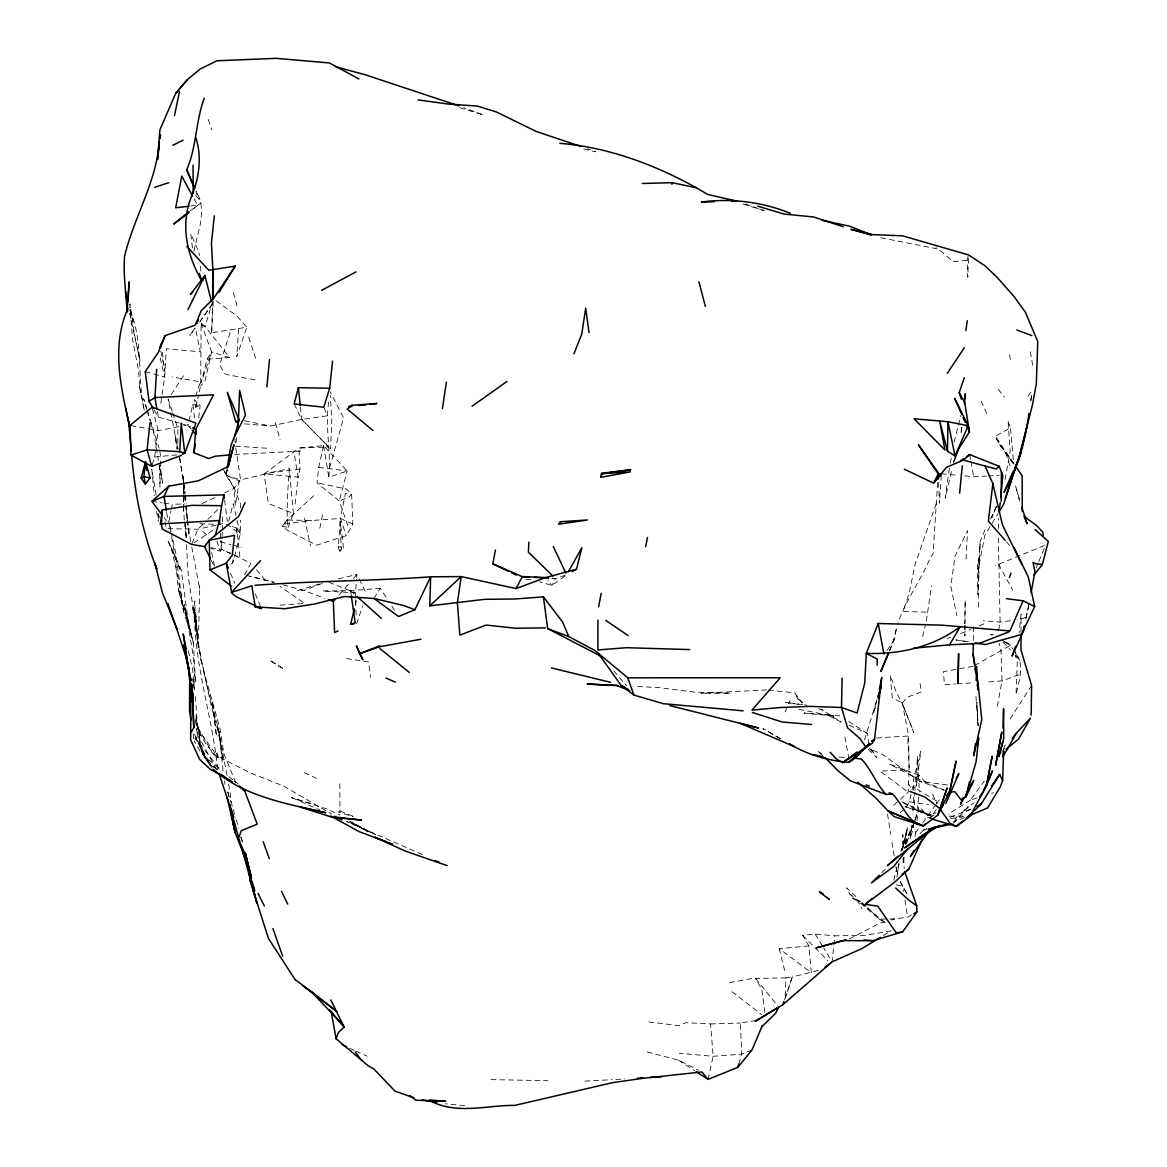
<?xml version="1.0" encoding="UTF-8"?>
<svg xmlns="http://www.w3.org/2000/svg" width="1167" height="1167" viewBox="0 0 1167 1167"><rect width="100%" height="100%" fill="white"/><g stroke="black" fill="none" stroke-linecap="round" stroke-linejoin="round"><path stroke-width="0.75" stroke-dasharray="5 3.75" d="M913.469 797.294L912.857 814.785M913.484 790.307L913.513 779.833L920.763 751.242L916.387 785.902L917.306 756.172L919.465 791.97M198.288 647.233L195.648 612.135L198.288 647.233L199.688 588.795L191.052 543.37M1021.037 632.018L1021.081 614.09L1019.141 632.747M964.992 625.279L964.919 636.044L964.788 625.57M965.007 623.484L965.167 600.174L964.759 623.82M978.369 607.059L978.777 571.188M230.73 564.157L232.627 562.99L233.765 559.649L240.3 534.136L240.504 520.161M240.679 507.922L240.723 504.436L234.275 488.331L224.268 470.651M973.278 640.45L973.482 624.826M160.506 461.053L159.937 487.281L159.543 462.336M201.103 323.026L211.577 352.011L201.235 382.601L207.099 359.159L229.607 357.554L205.159 326.57L201.103 323.026L200.666 385.664L198.769 393.95M216.158 300.78L237.061 316.126L246.718 327.256L211.635 332.785L212.598 303.814L200.17 321.056M914.447 804.967L914.87 792.291M914.928 790.482L915.424 775.997M968.464 258.374L967.808 277.192L967.02 260.27L968.581 254.946M998.31 528.928L998.66 518.907M193.999 684.635L194.408 673.826M978.705 577.359L980.163 541.546L986.407 526.55M784.501 999.827L792.378 976.91L785.945 977.858L785.07 998.733L792.378 976.91L821.13 969.733M900.355 799.264L908.203 792.116L909.137 769.578L908.597 736.012L902.572 703.891L896.402 692.571L890.275 675.241L892.23 697.676L902.12 703.059L913.863 732.788L902.572 703.891M979.872 547.629L980.047 543.589L978.15 569.511L984.904 535.113L997.945 513.728M937.641 482.584L933.046 554.106L930.668 556.995C920.967 580.043 905.417 600.772 897.554 624.345M211.635 332.785L213.284 300.532M966.043 559.095L967.545 530.635L955.087 556.134L950.799 585.98L956.794 615.461M222.299 532.21L221.351 549.351L220.344 551.203L210.833 548.417M222.386 530.504L222.328 516.456M238.549 329.109L236.784 356.621L246.718 327.256M288.074 527.294L293.398 513.48L268.322 503.473L264.18 473.919L289.285 468.667L287.432 496.631L287.097 520.03L288.074 527.294L282.195 526.492L287.097 520.03L315.469 494.195M941.302 475.465L939.406 503.254L938.487 480.76M340.166 521.27L338.27 548.052L339.947 551.189L343.448 547.877L340.166 521.27L341.26 549.219L339.947 551.189L338.211 546.302L343.448 547.877L341.26 549.219M294.157 403.942L301.713 419.405L328.613 447.005L298.956 448.055L299.963 469.032L298.11 477.143L264.18 473.919L298.956 448.055L323.522 445.604L347.183 471.016L328.846 477.128C331.37 451.031 324.222 424.642 329.327 398.676M915.074 836.476L916.095 827.709M355.322 597.956L356.431 579.43M356.606 577.767L356.942 574.427L337.73 579.007M883.419 935.526L891.107 930.858L865.01 935.321L834.813 935.846L832.144 961.827L823.654 947.954M347.883 525.69L339.247 500.979L317.016 482.773L318.708 467.398L323.522 445.604L328.613 447.005M904.002 857.059L903.2 864.266L903.112 857.278M905.388 844.456L907.167 828.264L901.974 851.151M911.704 825.302L910.143 839.321L913.819 825.755M198.769 417.888L200.14 405.62L194.32 399.552L195.735 407.225L200.14 405.62L192.832 404.438L188.718 421.914M295.047 504.086L298.11 477.143L293.836 451.031M961.783 427.151L960.952 434.226L961.783 427.064M232.627 562.99L233.035 559.504M236.128 533.319L236.755 528.097L232.262 526.492M926.321 621.107L931.529 585.382M918.837 797.032L915.657 818.971M916.985 820.693L919.231 803.144M152.177 464.816L154.598 457.041L158.201 430.594L152.118 407.195M235.967 442.629L236.697 437.348M949.384 468.448L945.197 498.28L951.966 469.017M160.827 403.228L161.863 396.24M162.111 394.504L164.693 377.043L166.341 348.729L200.33 351.821L195.575 328.875M1030.811 400.529L1031.832 393.498M1030.753 400.806L1031.818 393.6M898.969 863.463L896.883 877.409L898.926 863.857M299.963 469.032L270.277 472.883L240.577 479.87L239.279 480.964L235.253 505.719L234.275 488.331L225.931 475.261L226.821 469.995M950.317 463.168L951.572 456.151M954.052 442.089L961.024 415.262M1005.064 479.447L1010.17 451.323L1008.128 421.71L1009.411 420.528M998.646 630.195L1000.119 622.084L998.31 537.681M889.721 650.384L894.476 639.108L896.621 627.496L893.382 641.194L889.225 651.244M997.304 706.268L1002.03 680.915L1001.009 650.034L999.083 643.221M193.912 251.357C197.719 231.737 207.668 210.177 196.085 191.184M168.807 521.634L170.878 511.219M171.213 509.483L172.249 504.275L184.59 503.954M319.802 528.243L323.069 511.89M1026.114 617.824L1029.206 603.003M1025.866 619.035L1029.177 603.208M708.048 1079.387L713.154 1056.295L710.572 1023.926L685.671 1022.686L678.771 1025.647L646.722 1021.665M212.598 303.814L199.469 322.369M906.394 807.17L909.399 801.729L911.66 791.634M912.025 789.957L912.784 786.587L939.771 802.94M229.607 357.554L211.577 352.011L204.809 381.93L200.666 385.664M195.735 407.225L198.39 395.613M922.616 636.613L925.504 624.549M902.383 849.766L907.59 827.884L901.551 849.955L913.236 824.952M876.913 699.587L873.543 713.62L875.498 706.691M893.834 880.181L897.7 864.339M355.22 605.571L356.912 598.744M224.648 492.882L234.275 488.331L239.279 480.964L225.931 475.261L228.178 466.567M228.674 521.372L233.21 503.765L235.967 515.581M235.763 447.924L240.577 479.87L225.931 475.261L227.259 470.17M329.619 467.821L343.594 417.932L330.159 391.82M212.861 300.473L205.159 326.57L196.289 322.851M738.755 1064.071L741.687 1054.18L740.389 1023.036L758.214 1020.133M864.484 739.907L876.475 701.207M915.161 820.27L916.576 815.587L914.724 820.591M230.103 332.551L219.688 364.95L224.575 373.498L227.302 374.68L255.077 379.888M996.399 506.245L991.892 517.521L996.618 505.807M356.606 623.864L362.704 605.673M195.443 396.342L200.505 381.886L172.176 376.912M936.27 503.59L915.278 563.705L909.108 593.361L902.981 611.464L928.334 612.208M906.059 843.989L914.097 822.268M906.671 842.486L914.695 821.816M996.589 506.478L990.564 518.892M1036.004 567.95L1038.134 562.99M1038.834 561.342L1044.494 548.14M1003.343 749.374L1005.473 744.415M785.041 711.899L787.871 705.393M788.586 703.759L790.001 700.506M900.793 851.254L913.148 825.098M956.838 816.535L953.206 823.829L968.187 806.426L961.725 812.83L974.037 802.619M244.574 574.864L250.89 563.282L232.073 554.092L239.95 557.666L236.755 528.097L232.087 526.609M352.857 524.027L340.341 518.454L311.735 520.511L287.097 520.03L282.195 526.492L287.038 530.051L316.578 545.179L346.307 535.682L352.857 524.027L351.632 494.37L346.628 489.119L317.016 482.773M894.476 639.108L887.095 650.384M373.936 598.467L380.252 588.241L387.969 600.144M207.099 359.159L211.577 352.011M1010.097 718.945L1031.599 685.452M171.141 394.577L184.094 375.015M1027.967 396.313L1032.343 389.997M194.977 328.248L189.798 335.425L195.166 328.175M915.424 832.961L921.711 824.238M922.761 822.793L935.321 805.332M936.372 803.888L939.523 799.526M936.051 809.913L929.72 818.548L936.007 812.553M976.954 797.965L970.419 800.066L984.233 781.263M1001.563 752.379L1006.888 745.465M339.247 594.674L348.685 583.879M353.411 578.482L356.942 574.427L358.429 577.446M970.419 800.066L948.085 814.23M902.12 703.059L907.488 697.137L921.317 691.973L919.873 682.214M919.742 833.967L923.505 830.102L926.831 828.585M881.814 872.639L886.993 867.504M202.868 524.275L197.85 529.235L191.724 544.449L213.897 529.585M207.872 519.33L219.148 508.17M893.82 805.215L899.042 800.445M900.107 812.699L903.871 809.387M190.498 210.76L201.147 202.737L191.548 210.191M919.115 775.296L889.546 764.093L915.672 777.835L919.115 775.296L925.314 782.065L919.377 781.088L883.361 755.049L870.903 749.17M339.83 783.757L339.962 811.021L338.503 812.072L353.12 816.681M974.605 665.423L1010.534 645.322L1014.283 651.332M860.502 903.156L879.262 919.1L894.622 918.94L907.561 917.145L913.761 913.703M1008.128 421.71L1010.462 427.793L995.115 436.312L999.477 444.437L1013.919 464.306M970.754 809.052L966.188 811.488L970.769 809.417M849.459 938.866L879.232 923.447L884.367 921.945M202.212 503.517L215.034 497.448M1044.334 545.529L995.568 565.557M964.701 817.673L953.308 821.904M960.791 633.579L970.842 629.363M979.23 625.862L984.262 623.747M950.361 817.308L970.244 809.314M926.861 828.745L923.505 830.102L927.006 829.358M751.971 1050.052L741.687 1054.18L713.154 1056.295L679.238 1053.247M322.209 583.427L303.77 590.473L297.512 590.619L320.633 583.529M1026.012 617.431L1017.449 619.837M1018.908 674.716L1002.03 680.915L988.434 681.966M947.371 638.48L950.726 637.255M902.018 801.919L932.929 816.36L928.086 817.819L920.486 807.987L926.686 814.931L931.368 816.01M991.658 793.254L993.496 792.714M891.209 919.946L894.622 918.94M216.128 525.135L197.85 529.235L166.473 528.622L164.955 521.824M217.791 524.756L222.766 523.647L227.769 524.902L240.3 534.136L236.361 517.258M183.788 425.649L190.732 424.19M178.668 426.641L158.201 430.594L130.048 425.415M244.457 423.884L270.598 426.013L301.713 419.405L327.256 415.817L323.799 407.225M729.463 982.658L753.386 978.267M973.059 666.328L943.359 671.696L944.511 684.723L955.277 683.993M950.799 818.548L963.417 816.754M1010.52 620.742L1000.119 622.084L983.373 620.698M284.544 523.91L311.735 520.511M190.775 206.019L197.486 205.232L194.174 199.09M808.848 945.912L779.177 948.654L811.342 972.709L808.848 945.912L802.677 935.351L815.179 934.067L834.813 935.846M967.02 260.27L953.089 261.656L937.378 248.192M154.598 457.041L177.282 454.838M234.567 454.488L302.063 451.031M351.355 596.06L350.581 590.706L355.074 592.763L322.442 590.969L350.581 590.706L380.252 588.241M764.896 1012.416L761.73 989.31L755.56 978.427L785.945 977.858M280.255 605.104L304.66 603.397L279.978 586.388M957.071 683.877L973.22 682.768M766.661 689.901L701.075 693.271L730.732 693.169L694.832 692.148L658.961 687.582L633.827 686.313M876.563 737.923L908.597 736.012L907.853 739.163L909.137 769.578L880.108 771.212L908.203 792.116M615.855 1079.49L624.885 1078.935M964.73 475.903L973.686 476.749L986.421 476.048M988.245 475.946L999.156 475.363M584.857 1081.094L612.325 1079.694M525.836 579.62L532.823 579.386M552.049 578.744L555.55 578.628L566.666 574.733L551.962 585.469L539.767 581.808M710.572 1023.926L740.389 1023.036M949.077 816.2L963.431 816.054M491.074 1079.606L547.965 1080.715M199.863 523.677L215.559 524.362M464.743 1105.703L445.254 1103.763M552.049 578.409L555.55 578.628L551.962 585.469L547.834 580.189M993.555 634.512L990.433 634.294L993.525 636M235.486 446.159L268.498 448.332M839 757.077L844.383 757.441M839.875 715.896L803.99 713.037L833.632 716.057L797.776 709.113M941.419 473.729L957.553 475.232M768.411 690.091L794.596 692.862L802.473 702.87L797.936 698.916L794.596 692.862M802.75 704.562L785.318 702.374L799.541 704.532M318.708 467.398L347.183 471.016L339.247 500.979L349.123 496.982L351.632 494.37L345.417 493.422L340.341 518.454L346.307 535.682M947.444 785.041L919.377 781.088L943.767 790.176M151.914 501.372L162.082 502.817M163.774 503.065L172.249 504.275M968.45 641.821L955.846 639.924L968.056 641.835M346.439 658.582L368.626 661.981L370.552 677.356M909.399 801.729L928.451 804.661M210.891 547.629L221.351 549.351L230.512 553.362M833.632 716.057L827.388 714.86L841.101 722.096L820.722 708.938M880.866 237.732L938.356 249.067L935.861 246.923M244.355 420.762L270.598 426.013M896.3 884.776L902.893 886.307L907.824 895.366M583.719 148.968L595.666 151.798L587.453 148.807M246.31 575.316L274.172 582.377L249.796 576.192M220.403 541.896L230.891 544.61M232.641 545.062L241.379 547.323M647.116 1051.934L678.523 1060.19L698.741 1070.387M282.881 584.755L303.77 590.473L325.082 598.394M145.248 371.675L164.693 377.043L159.543 355.045M154.073 409.865L158.289 417.071L179.193 422.965M180.929 423.446L191.038 426.962M310.801 803.582L291.531 797.644L327.519 809.169L339.816 815.106M459.667 107.685L483.546 115.037L463.839 107.685M934.052 815.66L905.038 806.66L932.929 816.36M818.578 708.792L823.596 710.367M743.043 204.021L765.231 211.037M745.567 204.079L763.641 210.425M849.109 725.247L867.577 733.518L868.671 742.737M339.962 811.021L354.885 816.944M328.875 582.173L355.074 592.763M915.672 777.835L947.006 791.284M292.713 798.038L319.525 809.854M355.789 1051.175L367.138 1056.179M230.643 553.508L221.351 549.351L220.767 540.35M304.383 772.642L316.52 778.389M349.677 1048.302L354.17 1050.46M422.337 854.507L346.614 821.422L375.584 834.711L350.202 821.422M219.994 757.412L249.548 772.612L283.566 786.018L331.472 813.982M903.36 802.867L926.686 814.931M1004.349 641.938L1010.534 645.322L1006.377 642.142M349.137 821.247L367.795 831.721L350.698 821.553M1002.147 640.333L1010.534 645.322M848.628 721.454L867.577 733.518M678.523 1060.19L694.759 1070.752M855.79 896.562L846.659 887.81L849.78 894.053L854.755 897.438M732.059 991.775L761.438 1014.502M228.922 776.755L233.05 780.008M234.436 781.088L238.564 784.341M797.936 698.916L807.345 706.341M202.868 531.656L208.514 536.134M213.78 754.218L219.994 759.381M861.363 902.791L885.476 923.097L879.262 919.1L867.519 907.824M849.78 894.053L853.792 897.467M217.383 757.15C207.274 747.376 198.215 733.912 195.4 719.937M214.903 755.02L212.175 752.657L195.75 723.54L195.429 720.054M350.581 590.706L355.95 595.52M213.955 767.478C201.089 758.638 199.119 742.62 196.158 728.514L204.823 757.908L211.052 766.617M823.071 756.187L818.373 751.417L821.043 753.867M818.373 751.417L821.933 754.699M862.311 902.82L866.22 906.584M217.135 769.855L204.823 757.908L194.291 733.883L209.987 763.904L195.137 738.186L220.213 769.709L201.278 753.182L194.145 740.943M868.365 749.258L876.957 757.879L871.063 748.835M802.677 935.351L827.914 960.689M195.502 195.429L198.988 199.003M1003.139 642.098L1010.33 649.931M1015.115 655.139L1019.9 660.362L1020.833 669.464L1019.768 678.858L1015.99 694.701L1017.274 662.433L1015.509 655.752M187.887 425.415L191.228 429.164M1006.362 541.663L1011.147 547.133M613.827 670.996L626.65 685.831M256.492 569.832L265.449 580.291M755.56 978.427L777.558 1005.706M998.281 389.297L1004.466 397.101M164.328 517.871L166.4 520.613M999.477 444.437L1013.7 463.999M214.859 752.788L198.259 729.623L195.458 716.655M1013.831 463.795L995.115 436.312L1013.627 463.547L1010.462 427.793M391.82 606.081L394.709 610.545M212.088 768.061L201.687 751.84L197.208 722.315L195.429 696.174M1015.217 652.834L1019.9 660.362L1014.502 650.486M815.179 934.067L822.72 946.408M856.884 899.772L862.18 908.728M236.755 528.097L240.3 534.136M900.268 881.668L902.893 886.307L903.666 891.442M900.268 881.756L908.13 896.081M998.529 564.245L1012.591 589.991M216.464 769.461L199.907 738.886L196.829 723.584L200.534 735.721L198.259 729.623L195.4 712.264M908.159 783.042L911.237 788.775M359.173 578.963L366.584 594.091M211.227 560.291L214.217 566.403M981.039 401.01L987.194 414.27M932.55 794.027L936.926 803.698M255.267 593.901L261.481 608.561M230.468 573.085L234.684 583.019M196.012 191.796L197.34 194.947L196.844 191.432M223.437 469.178L225.931 475.261M235.792 782.692L223.816 753.415L219.848 728.12L203.817 671.229L197.836 641.748L192.54 606.067L201.891 665.117L197.836 641.748M248.702 337.248L255.631 358.342M208.237 119.457L211.883 129.975M158.056 514.209L159.193 517.535M240.796 837.279L243.028 843.799M1005.677 453.015L1011.235 469.426M216.902 540.919L220.344 551.203M172.132 411.178L168.15 399.099L177.822 448.959M172.701 412.899L177.836 428.449L177.88 449.397M158.012 513.422L159.164 516.864M130.033 310.057C143.687 342.194 136.787 377.656 144.372 410.711L139.398 386.583L140.551 392.71L138.362 369.268L132.6 339.787L129.916 304.018L134.307 333.543L139.165 356.898M146.969 409.136L143.629 398.778L146.604 408.917M147.523 410.872L159.12 448.259M217.718 769.403C212.044 713.008 191.826 658.348 194.729 600.99L195.837 630.647L193.518 607.205L197.704 636.759L188.383 577.694L186.443 544.581M129.8 309.605L133.446 321.231L129.712 307.388M227.828 792.072L231.022 802.429M233.152 809.344L235.822 817.979M1019.447 499.14L1015.494 485.764L1019.564 501.183M147.1 410.609L150.076 420.747M150.572 422.439L154.029 434.27L158.391 460.323M233.269 292.552L237.237 306.556M236.347 819.715L238.754 828.366M241.146 837.002L243.057 843.931M275.397 422.658L280.051 439.682M227.725 791.999L229.447 798.666M779.177 948.654L785.26 972.84M185.13 609.262L191.417 634.615L184.211 604.243L189.229 628.532L181.162 569.423L167.669 540.204L180.695 570.969L170.878 546.273L177.69 575.725L183.584 611.377L193.43 642.988L195.516 682.68L192.788 653.097L186.778 617.445L178.172 588.051L175.4 558.453L171.024 533.509M191.213 633.812L193.43 642.988L178.172 588.051L183.584 611.377L175.604 552.283L171.432 533.217M188.281 650.748L192.672 669.26L194.378 691.914M129.639 313.223L140.521 363.025M171.053 531.481L169.157 522.816L170.718 531.729M1009.426 354.724L1011.191 362.849M304.499 518.104L310.553 546.083M211.679 552.458L214.961 567.921M190.688 541.634L187.216 520.482M177.792 448.595L174.962 434.722L176.771 449.12M179.558 457.26L183.525 480.76M179.601 457.872L183.175 481.052M160.842 351.019L164.868 371.354L161.848 348.933M192.438 678.815L193.138 682.287M193.474 684.022L194.86 690.952M156.466 511.452L158.406 521.474M844.893 737.033L849.124 759.761M159.31 465.56L162.607 483.226L160.229 465.779M969.646 454.547L970.579 459.667M970.886 461.373L973.686 476.749M227.098 775.442L217.368 725.13L222.912 760.548C221.438 728.048 208.193 698.041 202.795 666.269L210.366 701.863L219.615 737.398L219.031 731.242L223.393 773.94M157.385 411.747L158.289 417.071M1030.373 351.734L1032.751 365.869M323.522 445.604L328.846 477.128M156.174 495.085L151.768 469.046L154.321 495.844M166.706 512.59L168.165 521.576M891.953 842.384L894.199 856.33M895.891 866.775L896.737 872.012M887.533 814.041L890.757 834.478M228.674 784.122L232.218 806.703M904.965 900.005L907.561 917.145M193.08 733.985L193.882 739.207M224.429 780.898L224.939 784.37M183.759 482.496L185.174 492.926M185.407 494.662L186.355 503.371M192.832 404.438L194.816 419.93M224.633 500.176L227.317 521.372M293.398 513.48L289.285 468.667M192.424 247.871L190.819 233.736L198.944 252.218L199.309 255.69M200.418 266.134L200.972 271.357M187.026 518.688L185.684 506.07L189.039 535.638L187.566 520.788M300.415 407.079L301.713 419.405L330.567 448.887L331.764 420.135L330.349 395.35M159.952 451.41L160.594 457.566M199.397 585.834L199.688 588.795M184.269 520.103L183.525 506.055M184.444 521.839L186.034 537.535M183.35 482.832L184.43 493.553M184.605 495.348L185.32 502.496M158.318 514.224L159.018 521.182M234.771 437.742L235.209 442.789M183.496 494.385L183.35 476.457L184.722 493.874M184.853 495.625L185.407 502.583M975.948 696.218L978.136 725.83L976.794 702.359L977.975 725.028M186.472 505.107L187.449 519.038M186.341 537.549L185.305 521.912L186.078 537.608M220.315 533.129L220.665 538.541M355.41 599.678L355.833 608.313M355.92 610.049L356.168 615.228M903.243 845.331L902.82 834.58L902.952 845.054M903.754 857.862L904.177 868.613M183.35 476.457L183.423 481.081M183.511 496.179L183.627 512.313L183.438 482.627M183.394 483.08L183.452 493.685M183.467 495.45L183.511 504.29M978.938 558.833L977.829 594.732L977.494 565.061L978.938 558.833M282.589 668.312L269.446 660.114L282.589 668.312M780.212 738.536L762.97 728.66L780.183 738.58M872.828 751.854L869.196 748.135L872.828 751.854M213.153 706.764L211.679 700.638L216.508 736.333L213.153 706.764"/><path stroke-width="1.5" d="M597.942 620.115L597.912 649.975L626.285 647.7L689.741 649.581M190.907 683.993L190.659 739.878L199.645 759.381L209.783 768.907L229.987 780.548L221.03 774.304M189.623 711.403L189.74 675.547L189.623 711.403L190.95 720.097M1021.023 633.812L1020.979 649.961L1031.599 685.452L1031.161 715.152M212.627 298.606L212.832 269.066L211.417 242.882L214.349 215.822M1001.155 501.314L1001.417 471.614M947.502 451.221L947.94 421.739L914.111 418.793L944.978 450.083L939.595 420.572L947.502 451.221L955.014 455.903L968.172 425.751L954.65 398.283L961.696 414.285M973.249 643.79L973.088 654.351L974.562 665.03M877.161 665.278L877.248 659.107L866.308 653.316L878.197 623.499L941.39 625.118L1009.951 630.939L1023.065 600.786L1034.662 606.563L1021.446 634.542L985.473 644.549L975.014 642.915M976.225 680.492L976.458 666.503L978.019 689.974L977.275 684.621M238.141 426.772L239.643 390.347L245.493 415.204L234.64 436.064L230.964 445.4L227.113 468.23M842.107 678.173L841.495 707.465L847.519 727.756L859.948 738.565L866.133 747.434L872.405 743.175L874.55 739.192L881.756 677.473L879.364 689.157M1003.051 728.077L1003.562 708.763L1003.722 738.448L998.894 756.668L1002.672 742.124M743.131 710.834L663.498 703.701L633.9 695.094L627.773 677.808L594.864 650.471L568.767 636.555L562.538 621.923L543.384 596.862L514.866 598.992L484.465 599.327L429.777 605.863L430.667 576.819L461.198 576.6L516.033 588.562L545.762 577.548L576.483 569.219L581.881 547.702L568.344 571.742M969.617 815.573L987.632 807.885L1000.323 786.777L1002.628 780.533L1003.664 750.804L1003.022 755.457M528.855 542.159L528.374 552.151L552.968 576.104M127.582 311.749L127.757 308.234M128.107 301.203L129.07 281.874L127.247 310.014C111.084 348.116 121.28 389.195 129.931 427.764L125.642 407.939M181.439 455.378L151.695 466.362L131.04 455.072L130.048 425.415L152.118 407.195L195.939 423.11L184.809 453.19L179.762 451.687L181.206 423.169L184.809 453.19L182.519 454.328M156.655 369.326L154.934 397.568L156.772 408.202M205.655 546.754L191.724 544.449L162.169 528.987L161.469 523.823L162.301 509.906L192.001 505.34L221.642 505.69L223.947 494.881L164.051 496.413L151.914 501.372L162.257 515.114M937.976 477.332L938.21 473.831L918.429 444.831L940.208 475.45M231.051 454.809L215.239 456.224L208.616 458.529L193.955 452.767L195.764 429.281L213.546 394.811L154.934 397.568L149.026 401.229L153.242 408.435M1000.746 497.492L1002.789 475.159L999.215 466.319L969.646 454.547L966.67 456.56M329.663 388.232L298.387 387.707L294.157 403.942L323.799 407.225L329.663 388.232L332.566 361.114M266.849 386.948L269.504 359.611M964.409 403.928L965.415 393.717L964.555 398.676M959.639 493.16L962.294 465.808M904.352 469.207L933.542 483.094L946.422 467.369L963.358 460.061L984.963 466.027L992.854 483.576L988.391 521.138L1005.152 540.292M150.018 422.746L147.086 449.835L151.695 466.362M601.122 477.288L601.574 473.277L630.822 469.717L601.588 473.714L601.122 477.288L630.384 471.847L601.588 473.714M159.223 145.554L157.516 159.602L159.908 129.829L175.692 93.404L187.231 79.823L200.14 69.028L217.033 60.757L276.36 58.35L329.386 62.96L358.925 78.948M160.083 138.537L160.521 135.036M194.014 187.07L186.705 169.74C196.771 146.838 195.502 121.412 204.269 98.291M160.273 524.596L162.301 509.906M965.853 330.655L967.239 320.677M221.642 505.69L219.513 520.526L215.195 535.77M1000.279 502.656L998.894 512.211L1003.722 504.115L1016.617 463.81M975.539 743.379L973.73 755.676L981.797 719.528L978.106 683.789L973.103 654.279M1012.985 471.774L1004.014 492.401C1018.193 468.273 1025.282 440.98 1028.9 413.424M446.392 382.222L442.41 408.596M1027.033 426.043L1018.572 459.608L1032.489 404.759L1036.325 383.68L1037.769 341.595L1025.443 312.333L1014.488 297.074L997.231 277.454L985.05 265.813L968.581 254.946L902.543 235.807L872.887 234.64L850.991 229.374L870.845 235.034M193.955 452.767L195.37 444.102M159.296 141.849C156.334 182.402 133.986 217.179 124.621 255.996C123.031 274.493 126.138 293.15 127.115 311.662M159.864 138.421L160.448 134.993M671.915 184.284L672.192 182.694L696.32 187.756L707.742 194.481L737.34 201.205L731.957 201.322M1031.117 592.661L1034.925 571.567L1033.028 562.363L1036.15 563.836L1042.394 564.434L1048.316 541.415L1035.085 529.526M508.535 571.349L492.795 563.821L495.464 550.08M598.613 606.723L601.209 593.347M645.657 546.696L647.51 537.476M977.26 745.188L978.675 738.157L976.108 761.759L966.043 796.667L961.097 799.891L954.898 791.722L950.215 791.926M174.481 115.708L179.426 91.814M1015.567 646.372L1012.095 656.087L1023.299 631.362L1024.349 626.285M1023.299 631.362L1024.407 626.081M201.395 280.182C186.997 255.135 180.287 225.246 191.067 197.544C199.032 178.609 202.183 157.895 195.954 137.969M963.811 798.359L960.499 804.34L962.819 798.097L966.043 796.667L969.544 781.525M353.601 624.112L350.611 624.345L354.389 608.984M165.116 335.629L160.171 347.635L165.116 335.629L194.845 325.345L198.361 320.05L196.289 322.851L201.191 310.685L213.371 298.737L235.194 266.105L208.791 270.263L186.91 246.456M141.207 478.237L145.481 461.709L150.135 477.916L145.321 484.057L141.207 478.237L143.891 476.661L150.135 477.916M228.163 466.771L233.969 444.685L228.178 466.567L198.419 480.775L168.719 486.187L151.914 501.372M234.64 436.064L239.104 419.726L227.317 392.316L235.734 421.71L238.345 422.658M705.364 306.396L698.902 281.743M877.934 698.026L881.348 685.919L878.095 696.101M696.232 1071.714L708.048 1079.387L737.777 1067.367L738.755 1064.071M161.163 343.754L158.756 351.675L145.248 371.675L149.026 401.229M239.337 836.506L241.175 830.714L257.221 824.165L244.764 791.007L239.643 786.252M1005.254 498.528L1016.559 463.985M946.612 795.515L949.778 791.197L956.036 761.292L949.778 791.197L937.83 815.135L947.093 788.163L937.83 815.135L923.418 825.959L887.839 810.715L876.577 798.753L857.847 782.167M966.043 796.667L973.73 780.402L965.459 795.369M761.467 1027.048L775.632 1013.35L778.652 1007.077L755.253 1021.285L782.809 1004.729L783.932 1001.461M961.345 399.143L959.172 392.593L964.336 377.685M1015.115 468.492L1021.256 451.352L1017.113 462.249M1009.338 577.534L1010.987 573.114M414.081 1097.899L394.927 1091.072L374.067 1069.191L367.838 1065.471L336.052 1038.747L338.415 1032.489L344.119 1027.12L330.801 999.944M573.916 353.849L581.72 334.273L585.703 308.205L589.029 332.61M953.556 462.132L958.778 448.77L969.427 431.878L964.686 402.352L959.172 392.593M888.525 652.907L880.895 671.317L888.364 653.608M922.076 839.598L908.816 869.065L895.074 881.844L865.258 904.352L877.744 906.146L896.314 932.914L902.572 931.864L916.868 911.996L916.737 905.825L904.833 872.085M762.211 1025.822L751.971 1050.052L737.777 1067.367M202.781 280.226L204.881 275.514L211.46 301.48M168.719 486.187L164.051 496.413L166.4 510.781M983.402 790.847L992.548 770.76L986.334 786.237L992.183 756.201L986.392 786.091L969.937 816.36L956.254 826.44L931.397 818.84M245.07 502.627L238.724 516.354L209.243 540.219L204.502 546.564L210.483 558.774M231.154 585.951L210.031 569.89L209.243 540.219L234.582 535.376L232.204 555.302L226.252 563.15L231.635 592.34L251.824 585.761L255.252 606.869L284.894 608.736L314.579 604.01L344.294 596.541L373.936 598.467L398.56 616.497L414.883 609.743L430.667 576.819C372.185 580.991 313.485 580.903 255.033 585.294M191.651 731.753L193.78 727.435L192.424 691.608L193.78 727.435M187.916 309.634L204.881 275.514L190.396 294.463L192.73 291.925M940.252 476.238L938.21 473.831L933.542 483.094L941.419 473.729M516.033 588.562L522.364 576.6L545.762 577.548M956.313 778.156L958.866 773.531L945.81 803.684M911.237 855.148L913.819 850.597M1002.803 757.004L1016.442 733.007L1030.403 718.245L1018.543 739.105L1006.056 749.258M962.542 821.145L956.254 826.44L950.026 823.173L940.296 809.373M913.644 648.225L949.573 644.797L960.324 626.504C934.183 646.635 898.94 654.891 866.308 653.316L864.732 683.06L857.103 713.022L841.495 707.465L809.606 706.371L780.067 707.538L751.986 710.09L780.198 677.764L627.773 677.808M219.09 292.363L235.194 266.105M1002.628 780.533L999.696 774.465L980.645 804.822L966.305 818.052M947.327 373.28L964.292 347.751M943.534 804.967L939.785 809.096M979.667 796.711L982.687 792.393M991.396 786.164L999.696 774.465M910.377 856.666L928.684 831.692M859.364 752.657L855.148 758.156L848.861 762.299C828.541 760.899 807.272 754.655 789.578 743.977L794.319 746.617L740.141 723.292L758.55 728.004L669.741 705.568M1012.197 738.551L1016.442 733.007M1033.889 575.171L1042.394 564.434M907.955 848.482L893.601 866.673L871.457 882.908L879.218 875.206M187.231 79.823L175.692 93.404M335.702 598.729L333.339 601.428L328.365 599.605M231.635 592.34L260.533 560.671M925.446 823.756L923.418 825.959L894.272 816.652L887.839 810.715L921.799 825.259M429.777 605.863L461.198 576.6L457.376 602.828L459.871 635.125L486.114 625.06L515.756 628.254L545.412 627.904M999.215 466.319L996.341 468.974L984.963 466.027M897.89 856.199L887.358 865.724L934.504 827.272M866.439 746.486L848.861 762.299L869.517 743.452L855.148 758.156L861.392 759.133C871.603 769.637 876.052 784.064 886.132 794.464L892.39 793.954C901.77 803.188 905.519 816.754 917.174 824.019M871.851 741.628L874.55 739.192L871.647 741.322M880.341 937.393L861.902 948.596L832.144 961.827L782.809 1004.729M963.358 460.061L969.646 454.547M865.258 904.352L872.143 898.488M872.041 741.322L874.55 739.192M902.164 874.433L908.816 869.065M189.098 211.869L173.737 224.049L188.806 212.336M369.808 404.322L376.883 403.519L352.157 405.285L347.197 409.048L372.856 430.463M830.189 752.292L836.389 759.046L842.618 762.634L857.132 751.971M976.867 806.66L981.403 803.348M472.081 406.218L507.003 381.39M825.113 966.947L830.437 963.227M934.329 827.286L904.629 847.84L934.431 827.388L928.173 829.562L948.45 823.508M960.733 460.6L963.709 458.587M842.618 762.634L866.133 747.434M932.579 828.439L935.409 826.659M919.552 837.818L939.362 825.419M235.734 421.71L239.104 419.726M572.282 571.582L576.483 569.219M913.761 913.703L916.868 911.996M321.567 290.379L355.993 271.882M172.818 145.277L183.059 140.186M337.992 630.953L334.593 632.514L333.354 601.588M210.031 569.89L226.252 563.15L228.367 568.11M352.157 405.285L348.568 406.758L352.098 406.349M379.858 645.701L359.64 653.71L356.446 645.876L362.864 659.778L359.64 653.71L379.231 646.854M1008.959 631.872L979.23 643.44L949.573 644.797M350.611 624.345L355.235 622.813L351.355 596.06M154.715 187.289L168.748 182.723M131.04 455.072L147.086 449.835L179.762 451.687M845.958 939.814L816.2 947.881L843.201 940.617L872.858 940.704L902.572 931.864M932.243 828.249L949.719 824.558M379.742 646.737L420.995 639.224M189.098 206.223L175.677 207.799L181.746 176.086L192.511 196.027M359.188 405.532L366.263 404.73M161.469 523.823L219.513 520.526L219.746 524.129M637.532 1078.162L642.959 1077.841M649.859 1077.433L661.937 1076.718M642.273 183.496L672.192 182.694M714 201.731L701.44 202.022C731.549 198.04 762.182 201.935 790.322 213.284M617.679 685.51L587.176 684.037L616.818 685.54L629.713 690.601M522.364 576.6L529.351 577.038M534.588 577.344L548.563 578.205M863.857 940.004L872.858 940.704M429.485 1099.941L445.648 1101.24L416.006 1100.218L409.777 1095.594M811.634 724.503L781.992 721.965L752.409 712.483M338.211 817.425L361.595 820.08L331.968 817.221L300.546 807.126L325.739 812.743C286.849 803.713 244.224 796.74 213.328 769.33M559.81 143.322C607.949 147.188 654.366 164.459 696.32 187.756M1006.494 598.7L1023.065 600.786M422.25 1099.825L436.429 1102.567M418.092 99.881L447.72 104.009L477.361 106.066L496.179 111.872L536.484 131.565L580.874 146.429M813.02 754.611L817.702 755.472M821.685 220.184L849.547 226.179L871.545 234.83M551.378 667.918L610.589 682.33M373.936 598.467L403.534 605.483L414.883 609.743M447.18 865.622L405.124 851.035L374.84 837.206L392.666 844.47L388.771 842.88M335.6 66.767L365.198 74.746L458.908 105.847M255.252 606.869L261.481 608.561L236.288 596.804L231.27 592.661M757.719 206.165L784.078 214.086L813.705 216.989L843.303 226.792M866.074 784.968L869.371 786.091M889.108 792.831L892.39 793.954M432.899 1102.086C458.587 1114.339 487.646 1105.164 514.895 1105.382L612.806 1082.611L642.492 1078.381L701.848 1071.948L708.048 1079.387M819.249 755.764L825.492 757.996L837.906 770.687L850.335 780.796L886.132 794.464M1016.793 329.984L1031.949 335.629M909.852 791.416L925.023 797.061L940.135 808.877M543.384 596.862L547.673 628.605L568.767 636.555M386.437 841.874L359.042 831.575L330.524 815.923M852.814 898.371L860.123 901.537M434.897 860.487L439.492 862.413M385.883 678.056L395.35 682.155M492.795 563.821L521.503 576.323M334.477 816.244L342.019 819.832L337.496 817.323M511.671 572.851L516.398 575.112M342.179 1044.698L346.672 1046.857M192.613 427.735L195.764 429.281L196.537 433.891M601.253 656.423L547.673 628.605M823.187 893.937L819.322 891.88L829.401 899.538L826.922 897.292M624.257 687.115L621.077 685.423L598.292 653.316M628.4 689.58L621.077 685.423L633.9 695.094M605.775 620.406L628.079 635.592M295.149 979.624L314.959 994.357M916.737 905.825L908.582 899.932L895.658 888.043M229.593 779.892L232.335 781.861M302.574 985.532L336.971 1011.658L311.122 991.41L343.127 1025.253L338.488 1019.929M379.829 648.516L409.311 672.455M357.277 596.731L381.405 618.437M239.483 786.252L244.764 791.007M192.336 430.419L195.677 434.168M330.392 1010.622L332.697 1013.277M329.167 1009.513L344.119 1027.12L340.516 1021.11M355.424 1052.226L361.624 1060.424M295.032 979.551L268.498 938.516L249.694 879.801M1016.107 467.165L1022.146 475.596L1022.263 511.452M1014.181 547.892L1028.331 577.096L1034.662 606.563M258.14 893.543L264.296 905.986M281.553 891.355L287.724 904.06M553.275 546.55L565.922 573.172M1021.927 564.478L1002.395 524.785L992.854 483.576M963.096 417.48L965.211 422.279M966.612 425.488L969.427 431.878L968.172 425.751L947.94 421.739L955.014 455.903M186.705 169.74L194.641 187.887M190.294 677.02L190.921 680.492L186.049 657.152L176.042 626.694L177.151 629.553L162.344 592.428L154.832 563.005L156.816 569.102C142.534 532.619 134.745 493.685 131.652 454.722M272.918 928.509L282.691 956.298M263.159 841.699L269.285 858.591M167.771 603.354L176.436 627.802M199.309 273.399L201.526 280.109M185.13 649.465L183.657 644.884L189.462 673.374M227.229 798.009L234.961 831.911L229.68 804.34L234.946 832.1L246.573 861.392L251.357 878.693M219.323 774.465L233.677 817.177L230.235 807.579L240.183 843.099L245.901 855.761L251.503 878.08L245.318 852.523M216.843 753.342L218.171 757.602M241.321 846.556L256.886 903.068L249.096 873.645M1021.927 507.499L1027.062 523.633L1023.984 516.295L1036.413 525.354L1042.612 531.977L1043.444 535.186M252.32 882.15L254.712 890.8L252.145 884.717L246.573 861.392L254.96 896.956L253.312 886.541M126.459 295.28L125.525 291.823L126.153 297.979M245.26 852.669L252.145 884.717L249.694 870.83M190.192 676.933L190.921 680.492M186.209 649.406L183.219 633.987L192.818 697.778L192.219 690.806M145.321 484.057L143.891 476.661L145.481 461.709L146.634 470.301M878.197 623.499L883.944 654.118M185.611 650.996L189.667 673.549M331.297 1012.022L336.052 1038.747M975.058 668.603L975.554 672.163M223.947 494.881L224.4 498.411M298.387 387.707L300.24 405.314M128.633 421.637L131.331 451.235M191.636 683.847L191.928 687.319M188.704 667.407L189.754 681.718M191.184 684.358L192.147 702.33L192.074 698.829M938.21 473.831L938.414 479.024M191.767 684.81L191.957 693.577M212.832 269.066L213.371 298.737M193.066 165.087L193.182 193.036M958.136 677.137L958.092 683.322L958.618 653.608L958.136 677.137M1001.753 732.351L995.626 765.26L1001.753 732.351M560.393 521.751L558.643 524.246L587.482 519.971L560.393 521.751"/></g></svg>
